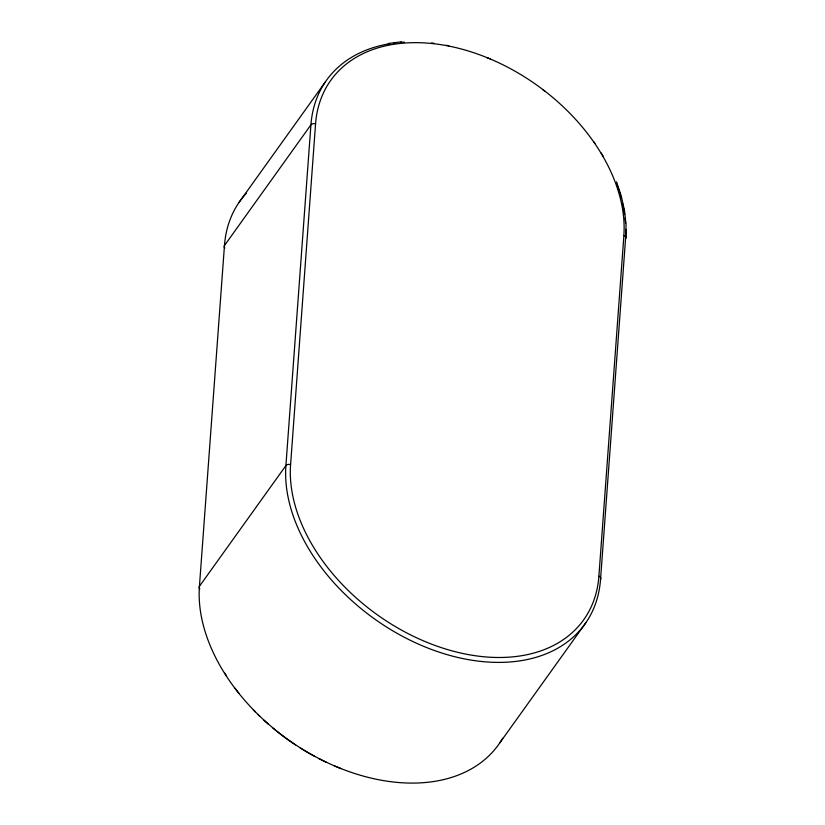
<?xml version="1.0" encoding="UTF-8"?>
<svg xmlns="http://www.w3.org/2000/svg" width="825" height="825" viewBox="0 0 825 825"><rect width="100%" height="100%" fill="white"/><g stroke="black" fill="none" stroke-linecap="round" stroke-linejoin="round"><path stroke-width="1.24" d="M625.886 237.858L626.031 224.565L624.525 210.818L621.411 196.763M623.906 235.476L598.888 576.221A170.796 115.964 35.6 0 1 435.517 645.624A170.796 115.964 35.6 0 1 290.586 464.681L315.562 123.915A170.796 115.964 35.6 0 1 478.923 54.522A170.796 115.964 35.6 0 1 623.855 235.465A3.486 2.362 4.2 0 1 625.567 238.703L600.538 579.439A174.333 118.367 35.6 0 1 433.837 650.306A174.333 118.367 35.6 0 1 285.904 465.599L310.922 124.864A174.333 118.367 35.6 0 1 390.008 43.684M238.961 202.517L325.421 81.819M499.579 743.181L586.039 622.483M388.266 43.529L401.352 41.817M616.553 181.83L621.235 195.989M246.345 193.225A174.333 118.367 35.6 0 0 224.462 245.561L199.433 586.297A3.486 2.362 4.2 0 0 199.815 588.761M224.833 248.026A3.486 2.362 4.2 0 1 224.462 245.561L310.922 124.864A3.486 2.362 4.2 0 1 315.562 123.915M393.515 43.158A174.333 118.367 35.6 0 1 395.887 42.859M400.682 42.384A174.333 118.367 35.6 0 1 404.322 42.137M431.465 42.972A174.333 118.367 35.6 0 1 433.971 43.271M446.356 45.272A174.333 118.367 35.6 0 1 448.841 45.777M487.039 57.647A174.333 118.367 35.6 0 1 490.555 59.122M542.943 89.812A174.333 118.367 35.6 0 1 544.923 91.328M593.526 141.457A174.333 118.367 35.6 0 1 594.918 143.437M601.188 152.965A174.333 118.367 35.6 0 1 603.158 156.224M616.688 184.171A174.333 118.367 35.6 0 1 621.184 197.938M622.648 203.754A174.333 118.367 35.6 0 1 624.638 214.5M625.123 218.274A174.333 118.367 35.6 0 1 625.577 223.276M625.835 229.36A174.333 118.367 35.6 0 1 625.567 238.703M502.673 738.251A174.333 118.367 35.6 0 1 321.822 760A174.333 118.367 35.6 0 1 199.433 586.297L285.904 465.599A3.486 2.362 4.2 0 1 290.534 464.661M341.168 768.642A170.796 115.964 35.6 0 1 334.321 765.847M326.545 762.372A170.796 115.964 35.6 0 1 318.852 758.587M315.037 756.587A170.796 115.964 35.6 0 1 300.063 747.863M295.494 744.913A170.796 115.964 35.6 0 1 272.993 728.155M268.424 724.247A170.796 115.964 35.6 0 1 263.969 720.235M259.617 716.131A170.796 115.964 35.6 0 1 258.194 714.749M255.389 711.934A170.796 115.964 35.6 0 1 253.327 709.809M238.982 693.382A170.796 115.964 35.6 0 1 235.084 688.298M226.493 675.85A170.796 115.964 35.6 0 1 224.513 672.695M598.888 576.221A3.486 2.362 4.2 0 1 600.538 579.439"/></g></svg>
